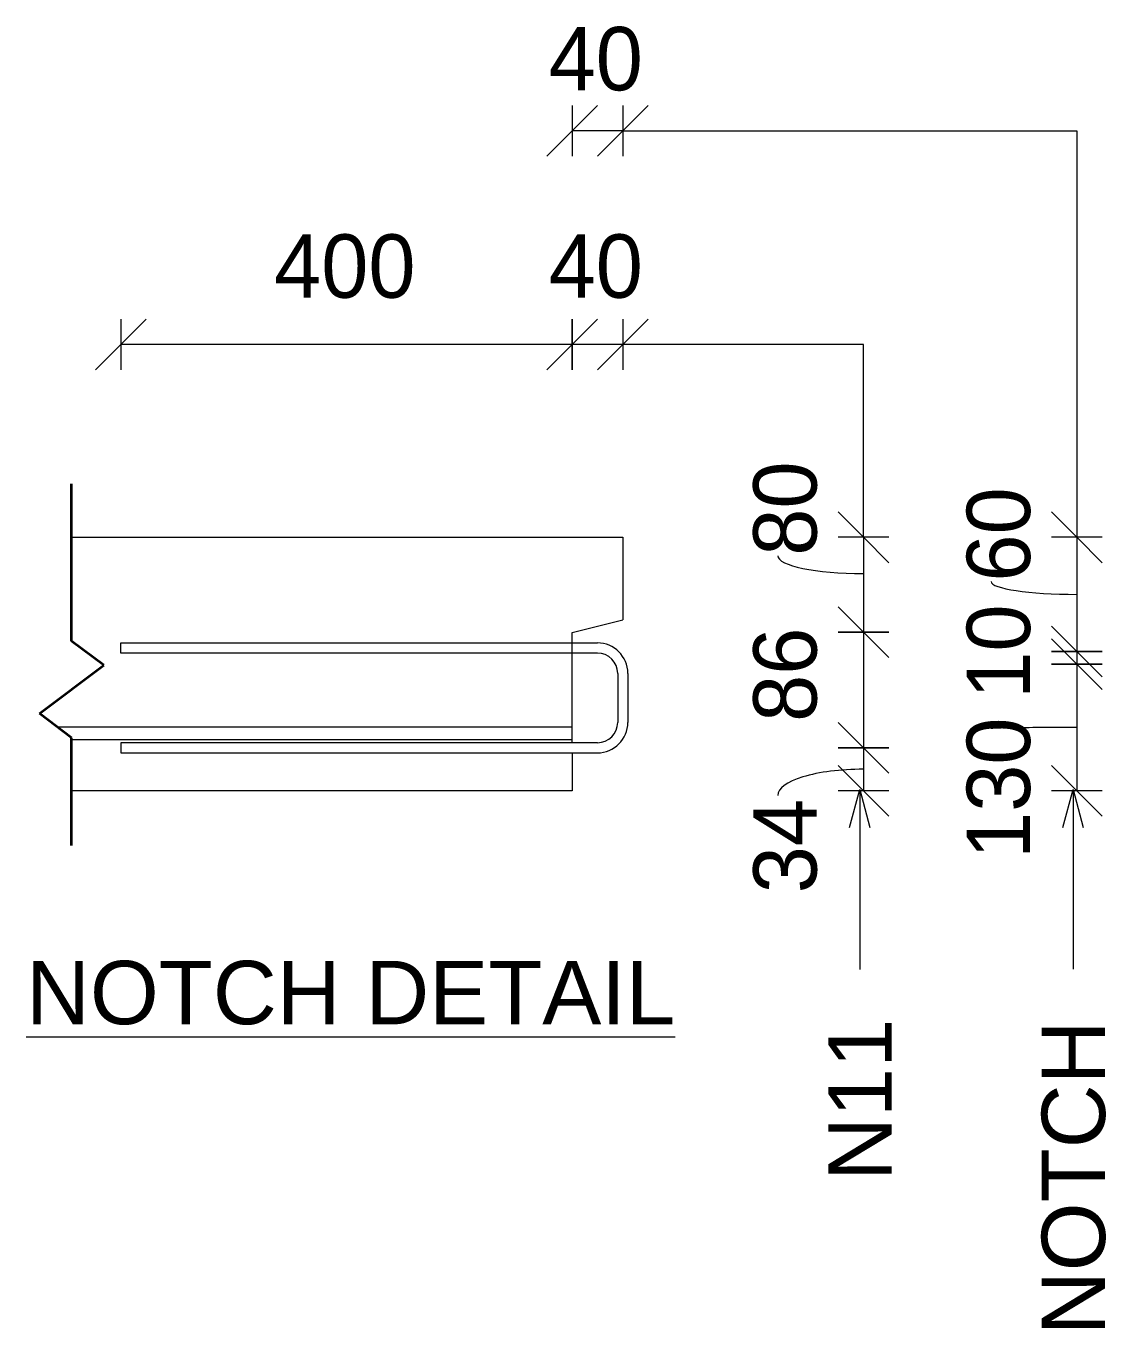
# Model space of a CAD drawing. Header units: millimetres. Extents: x 10041 to 29021, y -1808 to 18539.
# Drawn here: x 24970 to 25822, y 17512 to 18539 of the extents above; entities that cross this region are included whole.
import ezdxf

# ---------------------------------------------------------------- set-up
doc = ezdxf.new("R2010")
doc.units = ezdxf.units.MM
doc.layers.add('A-DETL', color=90, linetype='Continuous', lineweight=18)
doc.layers.add('G-ANNO-TEXT', color=231, linetype='Continuous', lineweight=9)
doc.styles.add('Arial_2', font='arial.ttf', dxfattribs={"height": 50})
doc.styles.add('Nirmala UI Semilight_2', font='NirmalaS.ttf', dxfattribs={"height": 50})

msp = doc.modelspace()

# ---------------------------------------------------------------- linework, layer by layer
at = {"layer": 'A-DETL', "color": 7}
for p, q in [((25400.6, 18456.1), (25420.6, 18476.1)), ((25400.6, 18476.1), (25400.6, 18456.1)), ((25460.6, 18476.1), (25440.6, 18456.1)), ((25440.6, 18476.1), (25440.6, 18456.1)), ((25400.6, 18456.1), (25380.6, 18436.1)), ((25440.6, 18456.1), (25400.6, 18456.1)), ((25400.6, 18456.1), (25400.6, 18436.1)), ((25440.6, 18456.1), (25420.6, 18436.1)), ((25440.6, 18456.1), (25440.6, 18436.1)), ((25440.6, 18456.1), (25798.9, 18456.1)), ((25798.9, 18456.1), (25798.9, 18135.4)), ((25044.6, 18307.5), (25044.6, 18287.5)), ((25044.6, 18287.5), (25064.6, 18307.5)), ((25400.6, 18287.5), (25400.6, 18307.5)), ((25400.6, 18307.5), (25400.6, 18287.5)), ((25400.6, 18287.5), (25420.6, 18307.5)), ((25420.6, 18307.5), (25400.6, 18287.5)), ((25440.6, 18307.5), (25440.6, 18287.5)), ((25440.6, 18287.5), (25460.6, 18307.5)), ((25044.6, 18287.5), (25024.6, 18267.5)), ((25400.6, 18287.5), (25044.6, 18287.5)), ((25044.6, 18287.5), (25044.6, 18267.5)), ((25400.6, 18287.5), (25380.6, 18267.5)), ((25380.6, 18267.5), (25400.6, 18287.5)), ((25440.6, 18287.5), (25400.6, 18287.5)), ((25400.6, 18287.5), (25400.6, 18267.5)), ((25400.6, 18267.5), (25400.6, 18287.5)), ((25420.6, 18267.5), (25440.6, 18287.5)), ((25440.6, 18287.5), (25440.6, 18267.5)), ((25630.5, 18287.5), (25440.6, 18287.5)), ((25630.5, 18135.4), (25630.5, 18287.5)), ((25630.5, 18135.4), (25610.5, 18155.4)), ((25798.9, 18135.4), (25778.9, 18155.4)), ((25005.6, 18135.4), (25440.6, 18135.4)), ((25440.6, 18135.4), (25440.6, 18070.4)), ((25630.5, 18135.4), (25610.5, 18135.4)), ((25650.5, 18115.4), (25630.5, 18135.4)), ((25630.5, 18135.4), (25630.5, 18060.6)), ((25650.5, 18135.4), (25630.5, 18135.4)), ((25798.9, 18135.4), (25778.9, 18135.4)), ((25818.9, 18115.4), (25798.9, 18135.4)), ((25798.9, 18135.4), (25798.9, 18045.4)), ((25818.9, 18135.4), (25798.9, 18135.4)), ((25630.5, 18060.6), (25610.5, 18080.6)), ((25610.5, 18080.6), (25630.5, 18060.6)), ((25400.6, 18060.4), (25440.6, 18070.4)), ((25400.6, 17973.4), (25400.6, 18060.4)), ((25630.5, 18060.6), (25610.5, 18060.6)), ((25610.5, 18060.6), (25630.5, 18060.6)), ((25630.5, 18060.6), (25650.5, 18060.6)), ((25650.5, 18060.6), (25630.5, 18060.6)), ((25630.5, 18060.6), (25650.5, 18040.6)), ((25650.5, 18040.6), (25630.5, 18060.6)), ((25630.5, 18060.6), (25630.5, 17969.4)), ((25798.9, 18045.4), (25778.9, 18065.4)), ((25778.9, 18065.4), (25798.9, 18045.4)), ((25798.9, 18035.4), (25778.9, 18055.4)), ((25778.9, 18055.4), (25798.9, 18035.4)), ((25044.6, 18044.1), (25044.6, 18052.1)), ((25044.6, 18052.1), (25420.6, 18052.1)), ((25798.9, 18045.4), (25778.9, 18045.4)), ((25778.9, 18045.4), (25798.9, 18045.4)), ((25798.9, 18045.4), (25818.9, 18045.4)), ((25818.9, 18045.4), (25798.9, 18045.4)), ((25798.9, 18045.4), (25818.9, 18025.4)), ((25818.9, 18025.4), (25798.9, 18045.4)), ((25798.9, 18045.4), (25798.9, 18035.4)), ((25420.6, 18044.1), (25044.6, 18044.1)), ((25798.9, 18035.4), (25778.9, 18035.4)), ((25778.9, 18035.4), (25798.9, 18035.4)), ((25798.9, 18035.4), (25818.9, 18035.4)), ((25818.9, 18035.4), (25798.9, 18035.4)), ((25798.9, 18035.4), (25818.9, 18015.4)), ((25818.9, 18015.4), (25798.9, 18035.4)), ((25798.9, 18035.4), (25798.9, 17935.4)), ((25436.6, 18028.1), (25436.6, 17989.4)), ((25444.6, 18028.1), (25444.6, 17989.4)), ((25400.6, 17985.6), (24994.7, 17985.6)), ((25630.5, 17969.4), (25610.5, 17989.4)), ((25610.5, 17989.4), (25630.5, 17969.4)), ((25400.6, 17975.6), (25005.6, 17975.6)), ((25420.6, 17973.4), (25044.6, 17973.4)), ((25044.6, 17973.4), (25044.6, 17965.4)), ((25044.6, 17965.4), (25420.6, 17965.4)), ((25400.6, 17965.4), (25400.6, 17935.4)), ((25630.5, 17969.4), (25610.5, 17969.4)), ((25610.5, 17969.4), (25630.5, 17969.4)), ((25630.5, 17969.4), (25650.5, 17969.4)), ((25650.5, 17969.4), (25630.5, 17969.4)), ((25630.5, 17969.4), (25650.5, 17949.4)), ((25650.5, 17949.4), (25630.5, 17969.4)), ((25630.5, 17969.4), (25630.5, 17935.4)), ((25630.5, 17935.4), (25610.5, 17955.4)), ((25798.9, 17935.4), (25778.9, 17955.4)), ((25400.6, 17935.4), (25005.6, 17935.4)), ((25630.5, 17935.4), (25610.5, 17935.4)), ((25619.6, 17906.5), (25627.6, 17936.5)), ((25627.6, 17936.5), (25627.6, 17796)), ((25627.6, 17936.5), (25635.6, 17906.5)), ((25650.5, 17935.4), (25630.5, 17935.4)), ((25630.5, 17935.4), (25650.5, 17915.4)), ((25798.9, 17935.4), (25778.9, 17935.4)), ((25787.9, 17906.5), (25795.9, 17936.5)), ((25795.9, 17936.5), (25795.9, 17796)), ((25795.9, 17936.5), (25804, 17906.5)), ((25818.9, 17935.4), (25798.9, 17935.4)), ((25798.9, 17935.4), (25818.9, 17915.4)), ((25627.6, 17796), (25627.6, 17794.6)), ((25795.9, 17796), (25795.9, 17794.7))]:
    msp.add_line(p, q, dxfattribs=at)
at = {"layer": 'A-DETL', "color": 250, "lineweight": 35}
for p, q in [((25005.6, 18053.5), (25005.6, 18177.5)), ((25031, 18034.5), (25005.6, 18053.5)), ((24980.2, 17996.4), (25031, 18034.5)), ((25005.6, 17977.3), (24980.2, 17996.4)), ((25005.6, 17892.3), (25005.6, 17977.3))]:
    msp.add_line(p, q, dxfattribs=at)
at = {"layer": 'A-DETL', "color": 7}
for centre, radius, start, end in [((25420.6, 18028.1), 24, 0, 90), ((25420.6, 18028.1), 16, 0, 90), ((25420.6, 17989.4), 16, 270, 0), ((25420.6, 17989.4), 24, 270, 0)]:
    msp.add_arc(centre, radius, start, end, dxfattribs=at)
for centre, ratio, start_param, end_param in [((25630.5, 18120.9), 0.209345, 3.141593, 4.712389), ((25798.9, 18100.5), 0.149102, 3.141593, 4.712389), ((25798.9, 17984.5), 0.013219, 1.570796, 3.141593), ((25630.5, 17931.8), 0.305683, 1.570796, 3.141593)]:
    msp.add_ellipse(centre, major_axis=(67.6, 0), ratio=ratio, start_param=start_param, end_param=end_param, dxfattribs=at)

# ---------------------------------------------------------------- texts
at = {"layer": 'G-ANNO-TEXT', "color": 7, "char_height": 50, "attachment_point": 1}
for s, insert, width, style in [('40', (25382.1, 18538), 91.392, 'Nirmala UI Semilight_2'), ('400', (25165.5, 18374.4), 136.287, 'Nirmala UI Semilight_2'), ('40', (25382.1, 18374.4), 91.392, 'Nirmala UI Semilight_2'), ('\\LNOTCH DETAIL', (24969.7, 17801.3), 622.11, 'Arial_2')]:
    msp.add_mtext(s, dxfattribs=dict(at, insert=insert, width=width, style=style))
at = {"layer": 'G-ANNO-TEXT', "color": 7, "char_height": 50, "attachment_point": 1, "rotation": 90}
for s, insert, width, style in [('80', (25543.6, 18120.9), 89.789, 'Nirmala UI Semilight_2'), ('60', (25712, 18100.5), 89.789, 'Nirmala UI Semilight_2'), ('10', (25712, 18008.1), 76.962, 'Nirmala UI Semilight_2'), ('86', (25543.6, 17989.8), 89.789, 'Nirmala UI Semilight_2'), ('130', (25712, 17881.7), 121.856, 'Nirmala UI Semilight_2'), ('34', (25543.6, 17854.6), 91.392, 'Nirmala UI Semilight_2'), ('N11', (25602.9, 17627.6), 153.924, 'Arial_2'), ('NOTCH', (25771.2, 17506), 301.435, 'Arial_2')]:
    msp.add_mtext(s, dxfattribs=dict(at, insert=insert, width=width, style=style))

doc.saveas('drawing.dxf')
